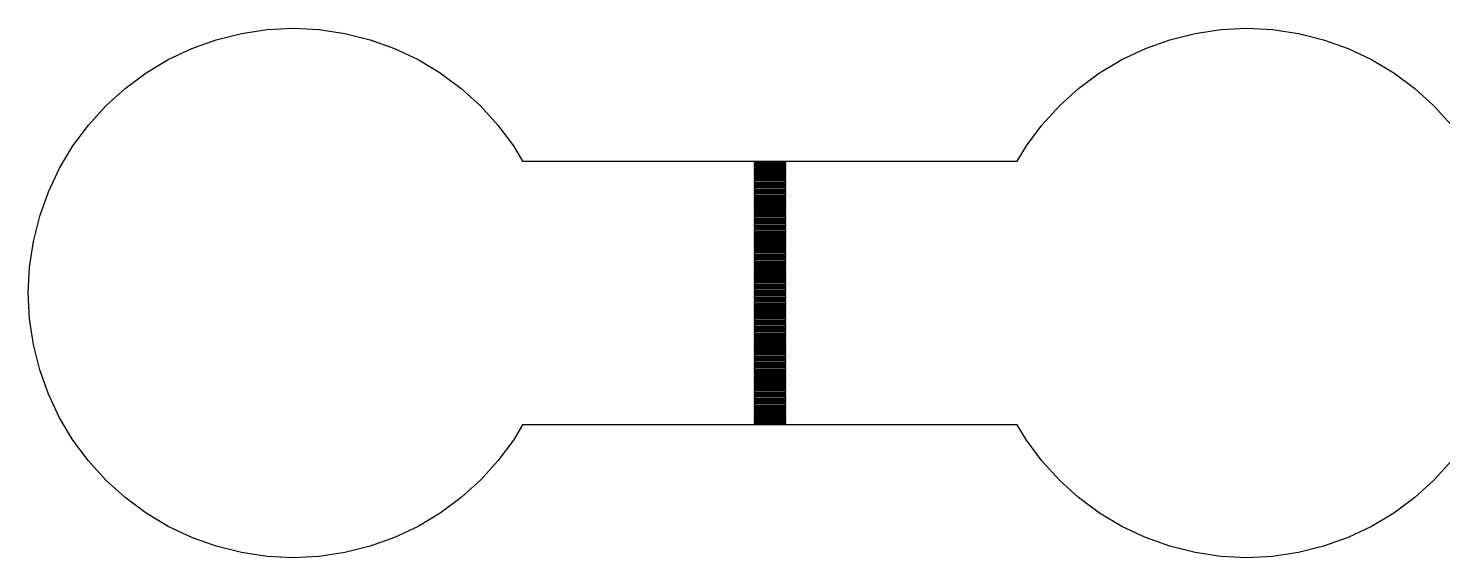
# Model space of a CAD drawing. Extents: x -16 to 132, y -40 to 113.
# Drawn here: x 84.88 to 98.53, y 57.27 to 62.38 of the extents above; entities that cross this region are included whole.
import ezdxf

# ---------------------------------------------------------------- set-up
doc = ezdxf.new("R2010")
doc.units = 0

msp = doc.modelspace()

# ---------------------------------------------------------------- linework, layer by layer
for p, q in [((86.454, 62.184), (86.6902, 62.2685)), ((86.6902, 62.2685), (86.9335, 62.3295)), ((86.9335, 62.3295), (87.1817, 62.3663)), ((87.1817, 62.3663), (87.4323, 62.3786)), ((87.4323, 62.3786), (87.6829, 62.3663)), ((87.6829, 62.3663), (87.931, 62.3295)), ((87.931, 62.3295), (88.1744, 62.2685)), ((88.1744, 62.2685), (88.4106, 62.184)), ((95.6574, 62.184), (95.8936, 62.2685)), ((95.8936, 62.2685), (96.1369, 62.3295)), ((96.1369, 62.3295), (96.3851, 62.3663)), ((96.3851, 62.3663), (96.6357, 62.3786)), ((96.6357, 62.3786), (96.8863, 62.3663)), ((96.8863, 62.3663), (97.1344, 62.3295)), ((97.1344, 62.3295), (97.3778, 62.2685)), ((97.3778, 62.2685), (97.614, 62.184)), ((86.2272, 62.0767), (86.454, 62.184)), ((88.4106, 62.184), (88.6374, 62.0767)), ((95.4306, 62.0767), (95.6574, 62.184)), ((97.614, 62.184), (97.8408, 62.0767)), ((86.012, 61.9477), (86.2272, 62.0767)), ((88.6374, 62.0767), (88.8526, 61.9477)), ((95.2154, 61.9477), (95.4306, 62.0767)), ((97.8408, 62.0767), (98.056, 61.9477)), ((85.8105, 61.7983), (86.012, 61.9477)), ((88.8526, 61.9477), (89.0541, 61.7983)), ((95.0139, 61.7983), (95.2154, 61.9477)), ((98.056, 61.9477), (98.2575, 61.7983)), ((85.6246, 61.6298), (85.8105, 61.7983)), ((89.0541, 61.7983), (89.24, 61.6298)), ((94.828, 61.6298), (95.0139, 61.7983)), ((98.2575, 61.7983), (98.4434, 61.6298)), ((85.4561, 61.4439), (85.6246, 61.6298)), ((89.24, 61.6298), (89.4085, 61.4439)), ((94.6595, 61.4439), (94.828, 61.6298)), ((98.4434, 61.6298), (98.6119, 61.4439)), ((85.3067, 61.2424), (85.4561, 61.4439)), ((89.4085, 61.4439), (89.5579, 61.2424)), ((94.51, 61.2424), (94.6595, 61.4439)), ((85.1777, 61.0272), (85.3067, 61.2424)), ((89.5579, 61.2424), (89.6461, 61.0952)), ((94.4218, 61.0952), (94.51, 61.2424)), ((85.0704, 60.8004), (85.1777, 61.0272)), ((89.6461, 61.0952), (94.4218, 61.0952)), ((92.1874, 61.085), (91.8806, 61.085)), ((91.8806, 61.085), (91.8806, 61.0748)), ((91.8806, 61.0748), (92.1874, 61.0748)), ((92.1874, 61.0645), (91.8806, 61.0645)), ((91.8806, 61.0645), (91.8806, 61.0543)), ((91.8806, 61.0543), (92.1874, 61.0543)), ((92.1874, 61.0441), (91.8806, 61.0441)), ((91.8806, 61.0441), (91.8806, 61.0339)), ((91.8806, 61.0339), (92.1874, 61.0339)), ((92.1874, 61.0748), (92.1874, 61.085)), ((92.1874, 61.0543), (92.1874, 61.0645)), ((92.1874, 61.0339), (92.1874, 61.0441)), ((92.1874, 61.0236), (91.8806, 61.0236)), ((91.8806, 61.0236), (91.8806, 61.0134)), ((91.8806, 61.0134), (92.1874, 61.0134)), ((92.1874, 61.0032), (91.8806, 61.0032)), ((91.8806, 61.0032), (91.8806, 60.993)), ((91.8806, 60.993), (92.1874, 60.993)), ((92.1874, 60.9827), (91.8806, 60.9827)), ((91.8806, 60.9827), (91.8806, 60.9725)), ((91.8806, 60.9725), (92.1874, 60.9725)), ((92.1874, 60.9623), (91.8806, 60.9623)), ((91.8806, 60.9623), (91.8806, 60.9521)), ((91.8806, 60.9521), (92.1874, 60.9521)), ((92.1874, 60.9418), (91.8806, 60.9418)), ((91.8806, 60.9418), (91.8806, 60.9316)), ((91.8806, 60.9316), (92.1874, 60.9316)), ((92.1874, 60.9214), (91.8806, 60.9214)), ((91.8806, 60.9214), (91.8806, 60.9111)), ((91.8806, 60.9111), (92.1874, 60.9111)), ((92.1874, 60.9009), (91.8806, 60.9009)), ((91.8806, 60.9009), (91.8806, 60.8907)), ((91.8806, 60.8907), (92.1874, 60.8907)), ((92.1874, 61.0134), (92.1874, 61.0236)), ((92.1874, 60.993), (92.1874, 61.0032)), ((92.1874, 60.9725), (92.1874, 60.9827)), ((92.1874, 60.9521), (92.1874, 60.9623)), ((92.1874, 60.9316), (92.1874, 60.9418)), ((92.1874, 60.9111), (92.1874, 60.9214)), ((92.1874, 60.8907), (92.1874, 60.9009)), ((84.9859, 60.5642), (85.0704, 60.8004)), ((92.1874, 60.8805), (91.8806, 60.8805)), ((91.8806, 60.8805), (91.8806, 60.8703)), ((91.8806, 60.8703), (92.1874, 60.8703)), ((92.1874, 60.86), (91.8806, 60.86)), ((91.8806, 60.86), (91.8806, 60.8498)), ((91.8806, 60.8498), (92.1874, 60.8498)), ((92.1874, 60.8396), (91.8806, 60.8396)), ((91.8806, 60.8396), (91.8806, 60.8293)), ((91.8806, 60.8293), (92.1874, 60.8293)), ((92.1874, 60.8191), (91.8806, 60.8191)), ((91.8806, 60.8191), (91.8806, 60.8089)), ((91.8806, 60.8089), (92.1874, 60.8089)), ((92.1874, 60.7987), (91.8806, 60.7987)), ((91.8806, 60.7987), (91.8806, 60.7884)), ((91.8806, 60.7884), (92.1874, 60.7884)), ((92.1874, 60.7782), (91.8806, 60.7782)), ((91.8806, 60.7782), (91.8806, 60.768)), ((91.8806, 60.768), (92.1874, 60.768)), ((92.1874, 60.7578), (91.8806, 60.7578)), ((91.8806, 60.7578), (91.8806, 60.7475)), ((92.1874, 60.8703), (92.1874, 60.8805)), ((92.1874, 60.8498), (92.1874, 60.86)), ((92.1874, 60.8293), (92.1874, 60.8396)), ((92.1874, 60.8089), (92.1874, 60.8191)), ((92.1874, 60.7884), (92.1874, 60.7987)), ((92.1874, 60.768), (92.1874, 60.7782)), ((92.1874, 60.7475), (92.1874, 60.7578)), ((91.8806, 60.7475), (92.1874, 60.7475)), ((92.1874, 60.7373), (91.8806, 60.7373)), ((91.8806, 60.7373), (91.8806, 60.7271)), ((91.8806, 60.7271), (92.1874, 60.7271)), ((92.1874, 60.7169), (91.8806, 60.7169)), ((91.8806, 60.7169), (91.8806, 60.7066)), ((91.8806, 60.7066), (92.1874, 60.7066)), ((92.1874, 60.6964), (91.8806, 60.6964)), ((91.8806, 60.6964), (91.8806, 60.6862)), ((91.8806, 60.6862), (92.1874, 60.6862)), ((92.1874, 60.6759), (91.8806, 60.6759)), ((91.8806, 60.6759), (91.8806, 60.6657)), ((91.8806, 60.6657), (92.1874, 60.6657)), ((92.1874, 60.6555), (91.8806, 60.6555)), ((91.8806, 60.6555), (91.8806, 60.6453)), ((91.8806, 60.6453), (92.1874, 60.6453)), ((92.1874, 60.6351), (91.8806, 60.6351)), ((91.8806, 60.6351), (91.8806, 60.6248)), ((91.8806, 60.6248), (92.1874, 60.6248)), ((92.1874, 60.6146), (91.8806, 60.6146)), ((91.8806, 60.6146), (91.8806, 60.6044)), ((92.1874, 60.7271), (92.1874, 60.7373)), ((92.1874, 60.7066), (92.1874, 60.7169)), ((92.1874, 60.6862), (92.1874, 60.6964)), ((92.1874, 60.6657), (92.1874, 60.6759)), ((92.1874, 60.6453), (92.1874, 60.6555)), ((92.1874, 60.6248), (92.1874, 60.6351)), ((92.1874, 60.6044), (92.1874, 60.6146)), ((84.9249, 60.3208), (84.9859, 60.5642)), ((91.8806, 60.6044), (92.1874, 60.6044)), ((92.1874, 60.5941), (91.8806, 60.5941)), ((91.8806, 60.5941), (91.8806, 60.5839)), ((91.8806, 60.5839), (92.1874, 60.5839)), ((92.1874, 60.5737), (91.8806, 60.5737)), ((91.8806, 60.5737), (91.8806, 60.5635)), ((91.8806, 60.5635), (92.1874, 60.5635)), ((92.1874, 60.5533), (91.8806, 60.5533)), ((91.8806, 60.5533), (91.8806, 60.543)), ((91.8806, 60.543), (92.1874, 60.543)), ((92.1874, 60.5328), (91.8806, 60.5328)), ((91.8806, 60.5328), (91.8806, 60.5226)), ((91.8806, 60.5226), (92.1874, 60.5226)), ((92.1874, 60.5123), (91.8806, 60.5123)), ((91.8806, 60.5123), (91.8806, 60.5021)), ((91.8806, 60.5021), (92.1874, 60.5021)), ((92.1874, 60.4919), (91.8806, 60.4919)), ((91.8806, 60.4919), (91.8806, 60.4817)), ((91.8806, 60.4817), (92.1874, 60.4817)), ((92.1874, 60.5839), (92.1874, 60.5941)), ((92.1874, 60.5635), (92.1874, 60.5737)), ((92.1874, 60.543), (92.1874, 60.5533)), ((92.1874, 60.5226), (92.1874, 60.5328)), ((92.1874, 60.5021), (92.1874, 60.5123)), ((92.1874, 60.4817), (92.1874, 60.4919)), ((92.1874, 60.4714), (91.8806, 60.4714)), ((91.8806, 60.4714), (91.8806, 60.4612)), ((91.8806, 60.4612), (92.1874, 60.4612)), ((92.1874, 60.451), (91.8806, 60.451)), ((91.8806, 60.451), (91.8806, 60.4408)), ((91.8806, 60.4408), (92.1874, 60.4408)), ((92.1874, 60.4305), (91.8806, 60.4305)), ((91.8806, 60.4305), (91.8806, 60.4203)), ((91.8806, 60.4203), (92.1874, 60.4203)), ((92.1874, 60.4101), (91.8806, 60.4101)), ((91.8806, 60.4101), (91.8806, 60.3998)), ((91.8806, 60.3998), (92.1874, 60.3998)), ((92.1874, 60.3896), (91.8806, 60.3896)), ((91.8806, 60.3896), (91.8806, 60.3794)), ((91.8806, 60.3794), (92.1874, 60.3794)), ((92.1874, 60.3692), (91.8806, 60.3692)), ((91.8806, 60.3692), (91.8806, 60.3589)), ((91.8806, 60.3589), (92.1874, 60.3589)), ((92.1874, 60.3487), (91.8806, 60.3487)), ((91.8806, 60.3487), (91.8806, 60.3385)), ((92.1874, 60.4612), (92.1874, 60.4714)), ((92.1874, 60.4408), (92.1874, 60.451)), ((92.1874, 60.4203), (92.1874, 60.4305)), ((92.1874, 60.3998), (92.1874, 60.4101)), ((92.1874, 60.3794), (92.1874, 60.3896)), ((92.1874, 60.3589), (92.1874, 60.3692)), ((92.1874, 60.3385), (92.1874, 60.3487)), ((84.8881, 60.0727), (84.9249, 60.3208)), ((91.8806, 60.3385), (92.1874, 60.3385)), ((92.1874, 60.3283), (91.8806, 60.3283)), ((91.8806, 60.3283), (91.8806, 60.318)), ((91.8806, 60.318), (92.1874, 60.318)), ((92.1874, 60.3078), (91.8806, 60.3078)), ((91.8806, 60.3078), (91.8806, 60.2976)), ((91.8806, 60.2976), (92.1874, 60.2976)), ((92.1874, 60.2874), (91.8806, 60.2874)), ((91.8806, 60.2874), (91.8806, 60.2771)), ((91.8806, 60.2771), (92.1874, 60.2771)), ((92.1874, 60.2669), (91.8806, 60.2669)), ((91.8806, 60.2669), (91.8806, 60.2567)), ((91.8806, 60.2567), (92.1874, 60.2567)), ((92.1874, 60.2465), (91.8806, 60.2465)), ((91.8806, 60.2465), (91.8806, 60.2362)), ((91.8806, 60.2362), (92.1874, 60.2362)), ((92.1874, 60.226), (91.8806, 60.226)), ((91.8806, 60.226), (91.8806, 60.2158)), ((91.8806, 60.2158), (92.1874, 60.2158)), ((92.1874, 60.2056), (91.8806, 60.2056)), ((91.8806, 60.2056), (91.8806, 60.1953)), ((92.1874, 60.318), (92.1874, 60.3283)), ((92.1874, 60.2976), (92.1874, 60.3078)), ((92.1874, 60.2771), (92.1874, 60.2874)), ((92.1874, 60.2567), (92.1874, 60.2669)), ((92.1874, 60.2362), (92.1874, 60.2465)), ((92.1874, 60.2158), (92.1874, 60.226)), ((92.1874, 60.1953), (92.1874, 60.2056)), ((84.8758, 59.8221), (84.8881, 60.0727)), ((91.8806, 60.1953), (92.1874, 60.1953)), ((92.1874, 60.1851), (91.8806, 60.1851)), ((91.8806, 60.1851), (91.8806, 60.1749)), ((91.8806, 60.1749), (92.1874, 60.1749)), ((92.1874, 60.1647), (91.8806, 60.1647)), ((91.8806, 60.1647), (91.8806, 60.1544)), ((91.8806, 60.1544), (92.1874, 60.1544)), ((92.1874, 60.1442), (91.8806, 60.1442)), ((91.8806, 60.1442), (91.8806, 60.134)), ((91.8806, 60.134), (92.1874, 60.134)), ((92.1874, 60.1238), (91.8806, 60.1238)), ((91.8806, 60.1238), (91.8806, 60.1135)), ((91.8806, 60.1135), (92.1874, 60.1135)), ((92.1874, 60.1033), (91.8806, 60.1033)), ((91.8806, 60.1033), (91.8806, 60.0931)), ((91.8806, 60.0931), (92.1874, 60.0931)), ((92.1874, 60.0828), (91.8806, 60.0828)), ((91.8806, 60.0828), (91.8806, 60.0726)), ((91.8806, 60.0726), (92.1874, 60.0726)), ((92.1874, 60.1749), (92.1874, 60.1851)), ((92.1874, 60.1544), (92.1874, 60.1647)), ((92.1874, 60.134), (92.1874, 60.1442)), ((92.1874, 60.1135), (92.1874, 60.1238)), ((92.1874, 60.0931), (92.1874, 60.1033)), ((92.1874, 60.0726), (92.1874, 60.0828)), ((92.1874, 60.0624), (91.8806, 60.0624)), ((91.8806, 60.0624), (91.8806, 60.0522)), ((91.8806, 60.0522), (92.1874, 60.0522)), ((92.1874, 60.0419), (91.8806, 60.0419)), ((91.8806, 60.0419), (91.8806, 60.0317)), ((91.8806, 60.0317), (92.1874, 60.0317)), ((92.1874, 60.0215), (91.8806, 60.0215)), ((91.8806, 60.0215), (91.8806, 60.0113)), ((91.8806, 60.0113), (92.1874, 60.0113)), ((92.1874, 60.001), (91.8806, 60.001)), ((91.8806, 60.001), (91.8806, 59.9908)), ((91.8806, 59.9908), (92.1874, 59.9908)), ((92.1874, 59.9806), (91.8806, 59.9806)), ((91.8806, 59.9806), (91.8806, 59.9704)), ((91.8806, 59.9704), (92.1874, 59.9704)), ((92.1874, 59.9601), (91.8806, 59.9601)), ((91.8806, 59.9601), (91.8806, 59.9499)), ((91.8806, 59.9499), (92.1874, 59.9499)), ((92.1874, 59.9397), (91.8806, 59.9397)), ((91.8806, 59.9397), (91.8806, 59.9295)), ((92.1874, 60.0522), (92.1874, 60.0624)), ((92.1874, 60.0317), (92.1874, 60.0419)), ((92.1874, 60.0113), (92.1874, 60.0215)), ((92.1874, 59.9908), (92.1874, 60.001)), ((92.1874, 59.9704), (92.1874, 59.9806)), ((92.1874, 59.9499), (92.1874, 59.9601)), ((92.1874, 59.9295), (92.1874, 59.9397)), ((84.8881, 59.5715), (84.8758, 59.8221)), ((91.8806, 59.9295), (92.1874, 59.9295)), ((92.1874, 59.9192), (91.8806, 59.9192)), ((91.8806, 59.9192), (91.8806, 59.909)), ((91.8806, 59.909), (92.1874, 59.909)), ((92.1874, 59.8988), (91.8806, 59.8988)), ((91.8806, 59.8988), (91.8806, 59.8885)), ((91.8806, 59.8885), (92.1874, 59.8885)), ((92.1874, 59.8783), (91.8806, 59.8783)), ((91.8806, 59.8783), (91.8806, 59.8681)), ((91.8806, 59.8681), (92.1874, 59.8681)), ((92.1874, 59.8579), (91.8806, 59.8579)), ((91.8806, 59.8579), (91.8806, 59.8477)), ((91.8806, 59.8477), (92.1874, 59.8477)), ((92.1874, 59.8374), (91.8806, 59.8374)), ((91.8806, 59.8374), (91.8806, 59.8272)), ((91.8806, 59.8272), (92.1874, 59.8272)), ((92.1874, 59.817), (91.8806, 59.817)), ((91.8806, 59.817), (91.8806, 59.8067)), ((91.8806, 59.8067), (92.1874, 59.8067)), ((92.1874, 59.7965), (91.8806, 59.7965)), ((91.8806, 59.7965), (91.8806, 59.7863)), ((92.1874, 59.909), (92.1874, 59.9192)), ((92.1874, 59.8885), (92.1874, 59.8988)), ((92.1874, 59.8681), (92.1874, 59.8783)), ((92.1874, 59.8477), (92.1874, 59.8579)), ((92.1874, 59.8272), (92.1874, 59.8374)), ((92.1874, 59.8067), (92.1874, 59.817)), ((92.1874, 59.7863), (92.1874, 59.7965)), ((91.8806, 59.7863), (92.1874, 59.7863)), ((92.1874, 59.7761), (91.8806, 59.7761)), ((91.8806, 59.7761), (91.8806, 59.7659)), ((91.8806, 59.7659), (92.1874, 59.7659)), ((92.1874, 59.7556), (91.8806, 59.7556)), ((91.8806, 59.7556), (91.8806, 59.7454)), ((91.8806, 59.7454), (92.1874, 59.7454)), ((92.1874, 59.7352), (91.8806, 59.7352)), ((91.8806, 59.7352), (91.8806, 59.725)), ((91.8806, 59.725), (92.1874, 59.725)), ((92.1874, 59.7147), (91.8806, 59.7147)), ((91.8806, 59.7147), (91.8806, 59.7045)), ((91.8806, 59.7045), (92.1874, 59.7045)), ((92.1874, 59.6943), (91.8806, 59.6943)), ((91.8806, 59.6943), (91.8806, 59.6841)), ((91.8806, 59.6841), (92.1874, 59.6841)), ((92.1874, 59.6738), (91.8806, 59.6738)), ((91.8806, 59.6738), (91.8806, 59.6636)), ((91.8806, 59.6636), (92.1874, 59.6636)), ((92.1874, 59.7659), (92.1874, 59.7761)), ((92.1874, 59.7454), (92.1874, 59.7556)), ((92.1874, 59.725), (92.1874, 59.7352)), ((92.1874, 59.7045), (92.1874, 59.7147)), ((92.1874, 59.6841), (92.1874, 59.6943)), ((92.1874, 59.6636), (92.1874, 59.6738)), ((84.9249, 59.3233), (84.8881, 59.5715)), ((92.1874, 59.6534), (91.8806, 59.6534)), ((91.8806, 59.6534), (91.8806, 59.6431)), ((91.8806, 59.6431), (92.1874, 59.6431)), ((92.1874, 59.6329), (91.8806, 59.6329)), ((91.8806, 59.6329), (91.8806, 59.6227)), ((91.8806, 59.6227), (92.1874, 59.6227)), ((92.1874, 59.6125), (91.8806, 59.6125)), ((91.8806, 59.6125), (91.8806, 59.6022)), ((91.8806, 59.6022), (92.1874, 59.6022)), ((92.1874, 59.592), (91.8806, 59.592)), ((91.8806, 59.592), (91.8806, 59.5818)), ((91.8806, 59.5818), (92.1874, 59.5818)), ((92.1874, 59.5716), (91.8806, 59.5716)), ((91.8806, 59.5716), (91.8806, 59.5613)), ((91.8806, 59.5613), (92.1874, 59.5613)), ((92.1874, 59.5511), (91.8806, 59.5511)), ((91.8806, 59.5511), (91.8806, 59.5409)), ((91.8806, 59.5409), (92.1874, 59.5409)), ((92.1874, 59.5307), (91.8806, 59.5307)), ((91.8806, 59.5307), (91.8806, 59.5204)), ((92.1874, 59.6431), (92.1874, 59.6534)), ((92.1874, 59.6227), (92.1874, 59.6329)), ((92.1874, 59.6022), (92.1874, 59.6125)), ((92.1874, 59.5818), (92.1874, 59.592)), ((92.1874, 59.5613), (92.1874, 59.5716)), ((92.1874, 59.5409), (92.1874, 59.5511)), ((92.1874, 59.5204), (92.1874, 59.5307)), ((91.8806, 59.5204), (92.1874, 59.5204)), ((92.1874, 59.5102), (91.8806, 59.5102)), ((91.8806, 59.5102), (91.8806, 59.5)), ((91.8806, 59.5), (92.1874, 59.5)), ((92.1874, 59.4897), (91.8806, 59.4897)), ((91.8806, 59.4897), (91.8806, 59.4795)), ((91.8806, 59.4795), (92.1874, 59.4795)), ((92.1874, 59.4693), (91.8806, 59.4693)), ((91.8806, 59.4693), (91.8806, 59.4591)), ((91.8806, 59.4591), (92.1874, 59.4591)), ((92.1874, 59.4489), (91.8806, 59.4489)), ((91.8806, 59.4489), (91.8806, 59.4386)), ((91.8806, 59.4386), (92.1874, 59.4386)), ((92.1874, 59.4284), (91.8806, 59.4284)), ((91.8806, 59.4284), (91.8806, 59.4182)), ((91.8806, 59.4182), (92.1874, 59.4182)), ((92.1874, 59.4079), (91.8806, 59.4079)), ((91.8806, 59.4079), (91.8806, 59.3977)), ((91.8806, 59.3977), (92.1874, 59.3977)), ((92.1874, 59.3875), (91.8806, 59.3875)), ((91.8806, 59.3875), (91.8806, 59.3773)), ((92.1874, 59.5), (92.1874, 59.5102)), ((92.1874, 59.4795), (92.1874, 59.4897)), ((92.1874, 59.4591), (92.1874, 59.4693)), ((92.1874, 59.4386), (92.1874, 59.4489)), ((92.1874, 59.4182), (92.1874, 59.4284)), ((92.1874, 59.3977), (92.1874, 59.4079)), ((92.1874, 59.3773), (92.1874, 59.3875)), ((84.9859, 59.08), (84.9249, 59.3233)), ((91.8806, 59.3773), (92.1874, 59.3773)), ((92.1874, 59.3671), (91.8806, 59.3671)), ((91.8806, 59.3671), (91.8806, 59.3568)), ((91.8806, 59.3568), (92.1874, 59.3568)), ((92.1874, 59.3466), (91.8806, 59.3466)), ((91.8806, 59.3466), (91.8806, 59.3364)), ((91.8806, 59.3364), (92.1874, 59.3364)), ((92.1874, 59.3261), (91.8806, 59.3261)), ((91.8806, 59.3261), (91.8806, 59.3159)), ((91.8806, 59.3159), (92.1874, 59.3159)), ((92.1874, 59.3057), (91.8806, 59.3057)), ((91.8806, 59.3057), (91.8806, 59.2955)), ((91.8806, 59.2955), (92.1874, 59.2955)), ((92.1874, 59.2852), (91.8806, 59.2852)), ((91.8806, 59.2852), (91.8806, 59.275)), ((91.8806, 59.275), (92.1874, 59.275)), ((92.1874, 59.2648), (91.8806, 59.2648)), ((91.8806, 59.2648), (91.8806, 59.2546)), ((91.8806, 59.2546), (92.1874, 59.2546)), ((92.1874, 59.3568), (92.1874, 59.3671)), ((92.1874, 59.3364), (92.1874, 59.3466)), ((92.1874, 59.3159), (92.1874, 59.3261)), ((92.1874, 59.2955), (92.1874, 59.3057)), ((92.1874, 59.275), (92.1874, 59.2852)), ((92.1874, 59.2546), (92.1874, 59.2648)), ((92.1874, 59.2443), (91.8806, 59.2443)), ((91.8806, 59.2443), (91.8806, 59.2341)), ((91.8806, 59.2341), (92.1874, 59.2341)), ((92.1874, 59.2239), (91.8806, 59.2239)), ((91.8806, 59.2239), (91.8806, 59.2137)), ((91.8806, 59.2137), (92.1874, 59.2137)), ((92.1874, 59.2034), (91.8806, 59.2034)), ((91.8806, 59.2034), (91.8806, 59.1932)), ((91.8806, 59.1932), (92.1874, 59.1932)), ((92.1874, 59.183), (91.8806, 59.183)), ((91.8806, 59.183), (91.8806, 59.1727)), ((91.8806, 59.1727), (92.1874, 59.1727)), ((92.1874, 59.1625), (91.8806, 59.1625)), ((91.8806, 59.1625), (91.8806, 59.1523)), ((91.8806, 59.1523), (92.1874, 59.1523)), ((92.1874, 59.1421), (91.8806, 59.1421)), ((91.8806, 59.1421), (91.8806, 59.1319)), ((91.8806, 59.1319), (92.1874, 59.1319)), ((92.1874, 59.1216), (91.8806, 59.1216)), ((91.8806, 59.1216), (91.8806, 59.1114)), ((92.1874, 59.2341), (92.1874, 59.2443)), ((92.1874, 59.2137), (92.1874, 59.2239)), ((92.1874, 59.1932), (92.1874, 59.2034)), ((92.1874, 59.1727), (92.1874, 59.183)), ((92.1874, 59.1523), (92.1874, 59.1625)), ((92.1874, 59.1319), (92.1874, 59.1421)), ((92.1874, 59.1114), (92.1874, 59.1216)), ((85.0704, 58.8438), (84.9859, 59.08)), ((91.8806, 59.1114), (92.1874, 59.1114)), ((92.1874, 59.1012), (91.8806, 59.1012)), ((91.8806, 59.1012), (91.8806, 59.0909)), ((91.8806, 59.0909), (92.1874, 59.0909)), ((92.1874, 59.0807), (91.8806, 59.0807)), ((91.8806, 59.0807), (91.8806, 59.0705)), ((91.8806, 59.0705), (92.1874, 59.0705)), ((92.1874, 59.0603), (91.8806, 59.0603)), ((91.8806, 59.0603), (91.8806, 59.05)), ((91.8806, 59.05), (92.1874, 59.05)), ((92.1874, 59.0398), (91.8806, 59.0398)), ((91.8806, 59.0398), (91.8806, 59.0296)), ((91.8806, 59.0296), (92.1874, 59.0296)), ((92.1874, 59.0194), (91.8806, 59.0194)), ((91.8806, 59.0194), (91.8806, 59.0091)), ((91.8806, 59.0091), (92.1874, 59.0091)), ((92.1874, 58.9989), (91.8806, 58.9989)), ((91.8806, 58.9989), (91.8806, 58.9887)), ((91.8806, 58.9887), (92.1874, 58.9887)), ((92.1874, 58.9785), (91.8806, 58.9785)), ((91.8806, 58.9785), (91.8806, 58.9682)), ((92.1874, 59.0909), (92.1874, 59.1012)), ((92.1874, 59.0705), (92.1874, 59.0807)), ((92.1874, 59.05), (92.1874, 59.0603)), ((92.1874, 59.0296), (92.1874, 59.0398)), ((92.1874, 59.0091), (92.1874, 59.0194)), ((92.1874, 58.9887), (92.1874, 58.9989)), ((92.1874, 58.9682), (92.1874, 58.9785)), ((85.1777, 58.617), (85.0704, 58.8438)), ((91.8806, 58.9682), (92.1874, 58.9682)), ((92.1874, 58.958), (91.8806, 58.958)), ((91.8806, 58.958), (91.8806, 58.9478)), ((91.8806, 58.9478), (92.1874, 58.9478)), ((92.1874, 58.9375), (91.8806, 58.9375)), ((91.8806, 58.9375), (91.8806, 58.9273)), ((91.8806, 58.9273), (92.1874, 58.9273)), ((92.1874, 58.9171), (91.8806, 58.9171)), ((91.8806, 58.9171), (91.8806, 58.9069)), ((91.8806, 58.9069), (92.1874, 58.9069)), ((92.1874, 58.8966), (91.8806, 58.8966)), ((91.8806, 58.8966), (91.8806, 58.8864)), ((91.8806, 58.8864), (92.1874, 58.8864)), ((92.1874, 58.8762), (91.8806, 58.8762)), ((91.8806, 58.8762), (91.8806, 58.866)), ((91.8806, 58.866), (92.1874, 58.866)), ((92.1874, 58.8557), (91.8806, 58.8557)), ((91.8806, 58.8557), (91.8806, 58.8455)), ((91.8806, 58.8455), (92.1874, 58.8455)), ((92.1874, 58.9478), (92.1874, 58.958)), ((92.1874, 58.9273), (92.1874, 58.9375)), ((92.1874, 58.9069), (92.1874, 58.9171)), ((92.1874, 58.8864), (92.1874, 58.8966)), ((92.1874, 58.866), (92.1874, 58.8762)), ((92.1874, 58.8455), (92.1874, 58.8557)), ((92.1874, 58.8353), (91.8806, 58.8353)), ((91.8806, 58.8353), (91.8806, 58.8251)), ((91.8806, 58.8251), (92.1874, 58.8251)), ((92.1874, 58.8148), (91.8806, 58.8148)), ((91.8806, 58.8148), (91.8806, 58.8046)), ((91.8806, 58.8046), (92.1874, 58.8046)), ((92.1874, 58.7944), (91.8806, 58.7944)), ((91.8806, 58.7944), (91.8806, 58.7841)), ((91.8806, 58.7841), (92.1874, 58.7841)), ((92.1874, 58.7739), (91.8806, 58.7739)), ((91.8806, 58.7739), (91.8806, 58.7637)), ((91.8806, 58.7637), (92.1874, 58.7637)), ((92.1874, 58.7535), (91.8806, 58.7535)), ((91.8806, 58.7535), (91.8806, 58.7433)), ((91.8806, 58.7433), (92.1874, 58.7433)), ((92.1874, 58.733), (91.8806, 58.733)), ((91.8806, 58.733), (91.8806, 58.7228)), ((91.8806, 58.7228), (92.1874, 58.7228)), ((92.1874, 58.7126), (91.8806, 58.7126)), ((91.8806, 58.7126), (91.8806, 58.7024)), ((92.1874, 58.8251), (92.1874, 58.8353)), ((92.1874, 58.8046), (92.1874, 58.8148)), ((92.1874, 58.7841), (92.1874, 58.7944)), ((92.1874, 58.7637), (92.1874, 58.7739)), ((92.1874, 58.7433), (92.1874, 58.7535)), ((92.1874, 58.7228), (92.1874, 58.733)), ((92.1874, 58.7024), (92.1874, 58.7126)), ((85.3067, 58.4018), (85.1777, 58.617)), ((91.8806, 58.7024), (92.1874, 58.7024)), ((92.1874, 58.6921), (91.8806, 58.6921)), ((91.8806, 58.6921), (91.8806, 58.6819)), ((91.8806, 58.6819), (92.1874, 58.6819)), ((92.1874, 58.6717), (91.8806, 58.6717)), ((91.8806, 58.6717), (91.8806, 58.6615)), ((91.8806, 58.6615), (92.1874, 58.6615)), ((92.1874, 58.6512), (91.8806, 58.6512)), ((91.8806, 58.6512), (91.8806, 58.641)), ((91.8806, 58.641), (92.1874, 58.641)), ((92.1874, 58.6308), (91.8806, 58.6308)), ((91.8806, 58.6308), (91.8806, 58.6205)), ((91.8806, 58.6205), (92.1874, 58.6205)), ((92.1874, 58.6103), (91.8806, 58.6103)), ((91.8806, 58.6103), (91.8806, 58.6001)), ((91.8806, 58.6001), (92.1874, 58.6001)), ((92.1874, 58.5899), (91.8806, 58.5899)), ((91.8806, 58.5899), (91.8806, 58.5796)), ((91.8806, 58.5796), (92.1874, 58.5796)), ((92.1874, 58.5694), (91.8806, 58.5694)), ((91.8806, 58.5694), (91.8806, 58.5592)), ((92.1874, 58.6819), (92.1874, 58.6921)), ((92.1874, 58.6615), (92.1874, 58.6717)), ((92.1874, 58.641), (92.1874, 58.6512)), ((92.1874, 58.6205), (92.1874, 58.6308)), ((92.1874, 58.6001), (92.1874, 58.6103)), ((92.1874, 58.5796), (92.1874, 58.5899)), ((92.1874, 58.5592), (92.1874, 58.5694)), ((89.6461, 58.549), (89.5579, 58.4018)), ((94.4218, 58.549), (89.6461, 58.549)), ((91.8806, 58.5592), (92.1874, 58.5592)), ((94.51, 58.4018), (94.4218, 58.549)), ((85.4561, 58.2003), (85.3067, 58.4018)), ((89.5579, 58.4018), (89.4085, 58.2003)), ((94.6595, 58.2003), (94.51, 58.4018)), ((85.6246, 58.0144), (85.4561, 58.2003)), ((89.4085, 58.2003), (89.24, 58.0144)), ((94.828, 58.0144), (94.6595, 58.2003)), ((98.6119, 58.2003), (98.4434, 58.0144)), ((85.8105, 57.8459), (85.6246, 58.0144)), ((89.24, 58.0144), (89.0541, 57.8459)), ((95.0139, 57.8459), (94.828, 58.0144)), ((98.4434, 58.0144), (98.2575, 57.8459)), ((86.012, 57.6965), (85.8105, 57.8459)), ((89.0541, 57.8459), (88.8526, 57.6965)), ((95.2154, 57.6965), (95.0139, 57.8459)), ((98.2575, 57.8459), (98.056, 57.6965)), ((86.2272, 57.5675), (86.012, 57.6965)), ((88.8526, 57.6965), (88.6374, 57.5675)), ((95.4306, 57.5675), (95.2154, 57.6965)), ((98.056, 57.6965), (97.8408, 57.5675)), ((86.454, 57.4602), (86.2272, 57.5675)), ((88.6374, 57.5675), (88.4106, 57.4602)), ((95.6574, 57.4602), (95.4306, 57.5675)), ((97.8408, 57.5675), (97.614, 57.4602)), ((86.6902, 57.3757), (86.454, 57.4602)), ((86.9335, 57.3147), (86.6902, 57.3757)), ((88.1744, 57.3757), (87.931, 57.3147)), ((88.4106, 57.4602), (88.1744, 57.3757)), ((95.8936, 57.3757), (95.6574, 57.4602)), ((96.1369, 57.3147), (95.8936, 57.3757)), ((97.3778, 57.3757), (97.1344, 57.3147)), ((97.614, 57.4602), (97.3778, 57.3757)), ((87.1817, 57.2779), (86.9335, 57.3147)), ((87.4323, 57.2656), (87.1817, 57.2779)), ((87.6829, 57.2779), (87.4323, 57.2656)), ((87.931, 57.3147), (87.6829, 57.2779)), ((96.3851, 57.2779), (96.1369, 57.3147)), ((96.6357, 57.2656), (96.3851, 57.2779)), ((96.8863, 57.2779), (96.6357, 57.2656)), ((97.1344, 57.3147), (96.8863, 57.2779))]:
    msp.add_line(p, q)

doc.saveas('drawing.dxf')
